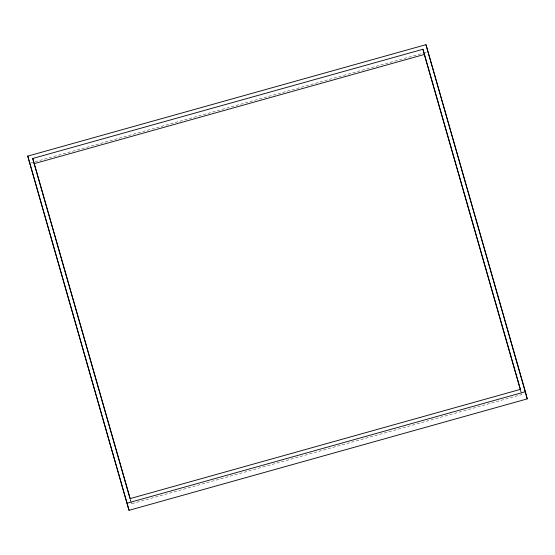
<?xml version="1.0" encoding="UTF-8"?>
<svg xmlns="http://www.w3.org/2000/svg" width="555" height="555" viewBox="0 0 555 555"><rect width="100%" height="100%" fill="white"/><g stroke="black" fill="none" stroke-linecap="round" stroke-linejoin="round"><path stroke-width="0.42" stroke-dasharray="2.77 2.08" d="M30.435 163.045L422.799 53.238M423.631 53.009L426.975 52.073M130.335 499.618L131.528 503.787L521.769 394.57L520.423 389.367M520.576 390.408L521.769 394.57M130.369 499.32L130.758 500.811M130.952 501.553L131.528 503.787"/><path stroke-width="0.83" d="M27.75 156.121L425.956 44.678L525.398 391.719L527.25 398.879L129.044 510.322L27.75 156.121L129.044 510.322M32.724 158.473L422.965 49.263L520.423 389.367L130.182 498.577L32.724 158.473L130.092 498.785M34.07 163.683L424.318 54.466L422.965 49.263M127.192 503.163L525.398 391.719M527.25 398.879L425.956 44.678M424.318 54.466L520.333 389.568"/></g></svg>
